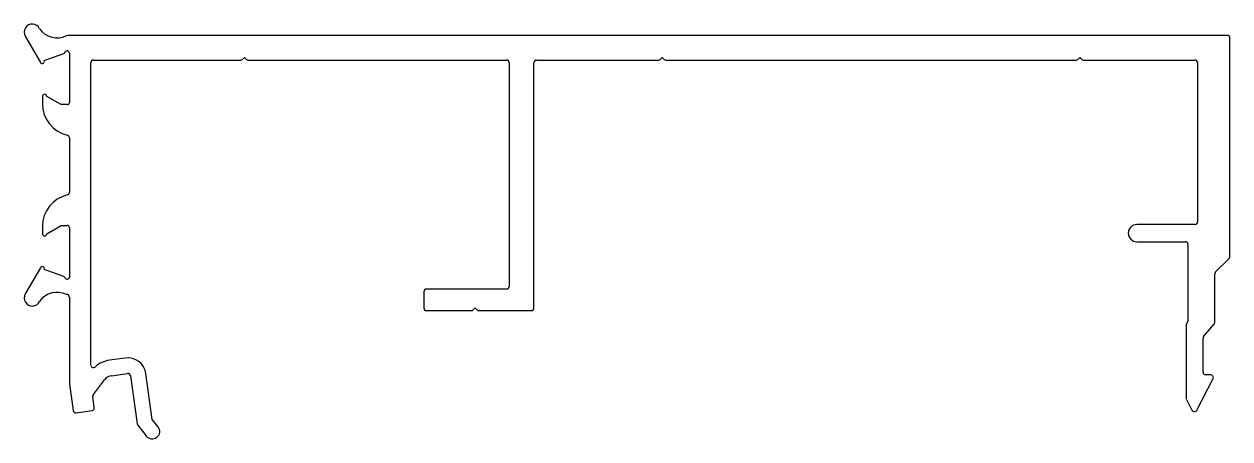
# Model space of a CAD drawing. Extents: x -49 to 63, y -32 to 7.
import ezdxf

# ---------------------------------------------------------------- set-up
doc = ezdxf.new("R2010")
doc.units = 0
doc.layers.get('0').update_dxf_attribs({"linetype": 'CONTINUOUS'})

msp = doc.modelspace()

# ---------------------------------------------------------------- linework, layer by layer
for p, q in [((-49.13, 5.92), (-47.72, 3.48)), ((62.57, 6), (-45.17, 6)), ((62.82, -14.58), (62.82, 5.75)), ((-47.36, 3.65), (-45.54, 4.31)), ((-45.03, 4.35), (-45.03, -0.25)), ((-43.03, -24.7), (-43.03, 3.45)), ((-42.78, 3.7), (-29.1, 3.7)), ((-28.95, 3.76), (-28.76, 3.95)), ((-28.76, 3.95), (-28.57, 3.76)), ((-28.43, 3.7), (-4.41, 3.7)), ((-4.16, 3.45), (-4.16, -17.36)), ((-1.86, -19.36), (-1.86, 3.45)), ((-1.61, 3.7), (9.72, 3.7)), ((9.86, 3.76), (10.05, 3.95)), ((10.05, 3.95), (10.24, 3.76)), ((10.39, 3.7), (48.53, 3.7)), ((48.68, 3.76), (48.87, 3.95)), ((48.87, 3.95), (49.06, 3.76)), ((49.2, 3.7), (59.57, 3.7)), ((59.82, 3.45), (59.82, -11.35)), ((-47.53, 0.32), (-47.53, -0.37)), ((-45.79, -0.45), (-47.13, 0.32)), ((-45.23, -0.45), (-45.79, -0.45)), ((-45.03, -3.53), (-45.03, -8.61)), ((-47.53, -11.77), (-47.53, -12.46)), ((-47.13, -12.46), (-45.79, -11.69)), ((-45.79, -11.69), (-45.23, -11.69)), ((-45.03, -11.89), (-45.03, -16.49)), ((59.57, -11.6), (54.17, -11.6)), ((54.17, -13.2), (58.67, -13.2)), ((58.92, -13.45), (58.92, -20.57)), ((-47.72, -15.62), (-49.13, -18.06)), ((61.49, -16.01), (62.74, -14.76)), ((-45.54, -16.45), (-47.36, -15.79)), ((61.42, -20.7), (61.42, -16.19)), ((-12.09, -17.86), (-12.09, -19.36)), ((-4.41, -17.61), (-11.84, -17.61)), ((-45.03, -18.36), (-45.03, -26.45)), ((-11.84, -19.61), (-7.65, -19.61)), ((-7.5, -19.55), (-7.31, -19.36)), ((-7.31, -19.36), (-7.12, -19.55)), ((-6.98, -19.61), (-2.11, -19.61)), ((58.75, -20.95), (58.75, -27.75)), ((58.86, -20.73), (58.8, -20.79)), ((60.37, -22.03), (61.36, -20.86)), ((60.32, -25.33), (60.32, -22.2)), ((-39.84, -24.03), (-41.31, -24.23)), ((-41.11, -25.67), (-39.64, -25.46)), ((-39.36, -25.68), (-38.73, -30.15)), ((-37.32, -29.73), (-37.92, -25.47)), ((61.03, -25.58), (60.57, -25.58)), ((-45.03, -26.45), (-44.69, -28.9)), ((-42.8, -27.43), (-41.77, -26.06)), ((59.74, -28.87), (61.26, -25.94)), ((-42.71, -28.63), (-42.85, -27.62)), ((58.77, -27.87), (59.29, -28.87)), ((-44.41, -29.12), (-42.92, -28.91)), ((-36.78, -30.42), (-37.32, -29.73)), ((-38.68, -30.27), (-37.89, -31.28))]:
    msp.add_line(p, q)
for centre, radius, start, end in [((-48.48, 6.3), 0.75, 24.975, 210), ((-46.17, 7.77), 2, 215.1124, 296.197), ((-45.17, 5.74), 0.254, 90, 116.197), ((62.57, 5.75), 0.25, 0, 90), ((-45.23, 4.35), 0.2, 0, 157.6528), ((-47.55, 3.58), 0.2, 210, 19.9999), ((-45.61, 4.5), 0.203, 290, 337.6528), ((-42.78, 3.45), 0.25, 90, 180), ((-29.1, 3.9), 0.203, 270, 315), ((-28.43, 3.9), 0.203, 225, 270), ((-4.41, 3.45), 0.25, 360, 90), ((-1.61, 3.45), 0.25, 90, 180), ((9.72, 3.9), 0.203, 270, 315), ((10.39, 3.9), 0.203, 225, 270), ((48.53, 3.9), 0.203, 270, 315), ((49.2, 3.9), 0.203, 225.0101, 270.0101), ((59.57, 3.45), 0.25, 0, 90), ((-47.33, 0.32), 0.2, 360, 180), ((-44.53, -0.37), 3, 180, 256.6576), ((-45.23, -0.25), 0.2, 270, 0), ((-45.28, -3.53), 0.25, 0, 76.6576), ((-44.53, -11.77), 3, 103.3424, 180), ((-45.28, -8.61), 0.25, 283.3424, 360), ((-45.23, -11.89), 0.2, 0, 90), ((54.17, -12.4), 0.8, 90, 270), ((59.57, -11.35), 0.25, 270, 0), ((-47.33, -12.46), 0.2, 180, 0), ((58.67, -13.45), 0.25, 0, 90), ((-47.55, -15.72), 0.2, 340, 150), ((62.57, -14.58), 0.25, 315, 0), ((-45.61, -16.64), 0.203, 22.3472, 70), ((-45.23, -16.49), 0.2, 202.3472, 360), ((61.67, -16.19), 0.254, 135, 180), ((-46.17, -19.91), 2, 63.803, 144.8876), ((-11.84, -17.86), 0.25, 90, 180), ((-4.41, -17.36), 0.25, 270, 360), ((-48.48, -18.44), 0.75, 150, 335.025), ((-45.29, -18.36), 0.252, 0.4538, 89.812), ((-11.84, -19.36), 0.25, 180, 270), ((-7.65, -19.41), 0.203, 270, 315), ((-6.98, -19.41), 0.203, 225, 270), ((-2.11, -19.36), 0.25, 270, 360), ((59, -20.95), 0.25, 140, 180), ((58.67, -20.57), 0.25, 320, 0), ((61.16, -20.7), 0.254, 320, 0), ((60.57, -22.2), 0.25, 140, 180), ((-40.97, -26.66), 2.45, 98, 131.7202), ((-39.6, -25.71), 1.7, 8, 98), ((-42.79, -24.67), 0.25, 188, 318.2964), ((-40.97, -26.66), 1, 98, 143), ((-39.6, -25.71), 0.25, 8, 98), ((60.57, -25.33), 0.25, 180, 270), ((61.03, -25.83), 0.25, 332.6411, 90), ((-42.6, -27.58), 0.25, 143, 188), ((59, -27.75), 0.25, 180, 207.3589), ((-44.44, -28.87), 0.25, 188, 278), ((-42.96, -28.66), 0.25, 278, 8), ((59.52, -28.76), 0.25, 207.3589, 332.6411), ((-38.48, -30.11), 0.25, 188, 218), ((-37.33, -30.85), 0.7, 218, 38)]:
    msp.add_arc(centre, radius, start, end)

doc.saveas('drawing.dxf')
